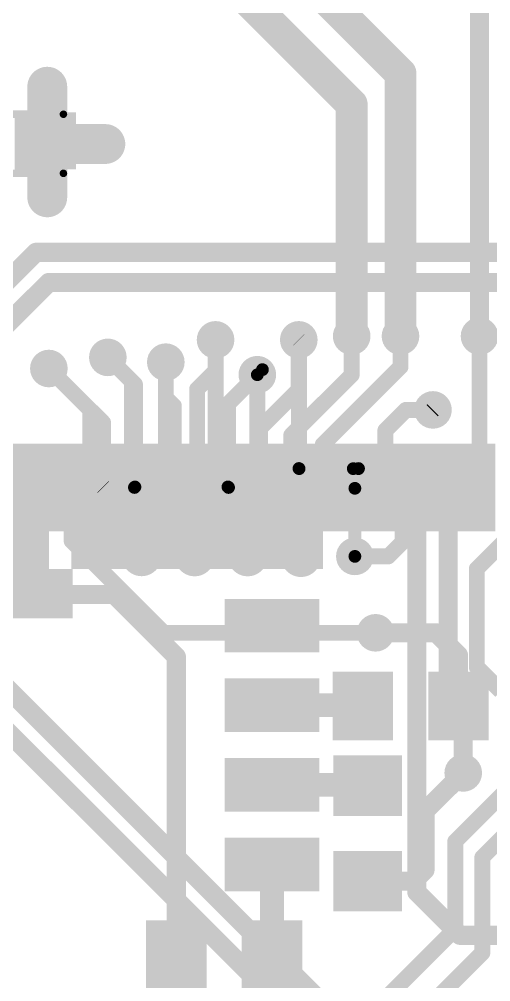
# Model space of a CAD drawing. Header units: millimetres. Extents: x -1.41 to 1.31, y -0.13 to 2.68.
# Drawn here: x -0.047 to 0.249, y 1.131 to 1.735 of the extents above; entities that cross this region are included whole.
import ezdxf

# ---------------------------------------------------------------- set-up
doc = ezdxf.new("R2010")
doc.units = ezdxf.units.MM
doc.header["$MEASUREMENT"] = 0
for name, color, linetype in [('BottomLayer', 5, 'Continuous'), ('BottomPaste', 16, 'Continuous'), ('BottomSolder', 6, 'Continuous'), ('Mechanical2', 216, 'Continuous'), ('TopLayer', 1, 'Continuous'), ('TopOverlay', 2, 'Continuous'), ('TopPaste', 8, 'Continuous'), ('TopSolder', 216, 'Continuous'), ('ViaHoleLayer', 16, 'Continuous')]:
    doc.layers.add(name, color=color, linetype=linetype)

# ---------------------------------------------------------------- blocks, each defined once
blk = doc.blocks.new('PG_DSO_8_B_1')
at = {"layer": 'BottomLayer'}
for points in [[(-0.1377953, 0.0622047), (-0.1377953, 0.0877953), (-0.0862205, 0.0877953), (-0.0862205, 0.0622047)], [(0.0862205, 0.0622047), (0.0862205, 0.0877953), (0.1377953, 0.0877953), (0.1377953, 0.0622047)], [(-0.1377953, 0.0122047), (-0.1377953, 0.0377953), (-0.0862205, 0.0377953), (-0.0862205, 0.0122047)], [(0.0862205, 0.0122047), (0.0862205, 0.0377953), (0.1377953, 0.0377953), (0.1377953, 0.0122047)], [(-0.1377953, -0.0377953), (-0.1377953, -0.0122047), (-0.0862205, -0.0122047), (-0.0862205, -0.0377953)], [(0.0862205, -0.0377953), (0.0862205, -0.0122047), (0.1377953, -0.0122047), (0.1377953, -0.0377953)], [(-0.1377953, -0.0877953), (-0.1377953, -0.0622047), (-0.0862205, -0.0622047), (-0.0862205, -0.0877953)], [(0.0862205, -0.0877953), (0.0862205, -0.0622047), (0.1377953, -0.0622047), (0.1377953, -0.0877953)]]:
    blk.add_hatch(color=5, dxfattribs=at).paths.add_polyline_path(points)
at = {"layer": 'BottomPaste'}
for points in [[(-0.1377953, 0.0622047), (-0.1377953, 0.0877953), (-0.0862205, 0.0877953), (-0.0862205, 0.0622047)], [(0.0862205, 0.0622047), (0.0862205, 0.0877953), (0.1377953, 0.0877953), (0.1377953, 0.0622047)], [(-0.1377953, 0.0122047), (-0.1377953, 0.0377953), (-0.0862205, 0.0377953), (-0.0862205, 0.0122047)], [(0.0862205, 0.0122047), (0.0862205, 0.0377953), (0.1377953, 0.0377953), (0.1377953, 0.0122047)], [(-0.1377953, -0.0377953), (-0.1377953, -0.0122047), (-0.0862205, -0.0122047), (-0.0862205, -0.0377953)], [(0.0862205, -0.0377953), (0.0862205, -0.0122047), (0.1377953, -0.0122047), (0.1377953, -0.0377953)], [(-0.1377953, -0.0877953), (-0.1377953, -0.0622047), (-0.0862205, -0.0622047), (-0.0862205, -0.0877953)], [(0.0862205, -0.0877953), (0.0862205, -0.0622047), (0.1377953, -0.0622047), (0.1377953, -0.0877953)]]:
    blk.add_hatch(color=16, dxfattribs=at).paths.add_polyline_path(points)
at = {"layer": 'BottomSolder'}
for points in [[(-0.1417953, 0.0582047), (-0.1417953, 0.0917953), (-0.0822205, 0.0917953), (-0.0822205, 0.0582047)], [(0.0822205, 0.0582047), (0.0822205, 0.0917953), (0.1417953, 0.0917953), (0.1417953, 0.0582047)], [(-0.1417953, 0.0082047), (-0.1417953, 0.0417953), (-0.0822205, 0.0417953), (-0.0822205, 0.0082047)], [(0.0822205, 0.0082047), (0.0822205, 0.0417953), (0.1417953, 0.0417953), (0.1417953, 0.0082047)], [(-0.1417953, -0.0417953), (-0.1417953, -0.0082047), (-0.0822205, -0.0082047), (-0.0822205, -0.0417953)], [(0.0822205, -0.0417953), (0.0822205, -0.0082047), (0.1417953, -0.0082047), (0.1417953, -0.0417953)], [(-0.1417953, -0.0917953), (-0.1417953, -0.0582047), (-0.0822205, -0.0582047), (-0.0822205, -0.0917953)], [(0.0822205, -0.0917953), (0.0822205, -0.0582047), (0.1417953, -0.0582047), (0.1417953, -0.0917953)]]:
    blk.add_hatch(color=6, dxfattribs=at).paths.add_polyline_path(points)
blk = doc.blocks.new('R__0603_B_2')
at = {"layer": 'BottomLayer'}
for points in [[(-0.045, -0.0175), (-0.045, 0.0175), (-0.015, 0.0175), (-0.015, -0.0175)], [(0.015, -0.0175), (0.015, 0.0175), (0.045, 0.0175), (0.045, -0.0175)]]:
    blk.add_hatch(color=5, dxfattribs=at).paths.add_polyline_path(points)
at = {"layer": 'BottomPaste'}
for points in [[(-0.045, -0.0175), (-0.045, 0.0175), (-0.015, 0.0175), (-0.015, -0.0175)], [(0.015, -0.0175), (0.015, 0.0175), (0.045, 0.0175), (0.045, -0.0175)]]:
    blk.add_hatch(color=16, dxfattribs=at).paths.add_polyline_path(points)
at = {"layer": 'BottomSolder'}
for points in [[(-0.049, -0.0215), (-0.049, 0.0215), (-0.011, 0.0215), (-0.011, -0.0215)], [(0.011, -0.0215), (0.011, 0.0215), (0.049, 0.0215), (0.049, -0.0215)]]:
    blk.add_hatch(color=6, dxfattribs=at).paths.add_polyline_path(points)
blk = doc.blocks.new('R__0603_B_3')
at = {"layer": 'BottomLayer'}
for points in [[(-0.045, -0.0175), (-0.045, 0.0175), (-0.015, 0.0175), (-0.015, -0.0175)], [(0.015, -0.0175), (0.015, 0.0175), (0.045, 0.0175), (0.045, -0.0175)]]:
    blk.add_hatch(color=5, dxfattribs=at).paths.add_polyline_path(points)
at = {"layer": 'BottomPaste'}
for points in [[(-0.045, -0.0175), (-0.045, 0.0175), (-0.015, 0.0175), (-0.015, -0.0175)], [(0.015, -0.0175), (0.015, 0.0175), (0.045, 0.0175), (0.045, -0.0175)]]:
    blk.add_hatch(color=16, dxfattribs=at).paths.add_polyline_path(points)
at = {"layer": 'BottomSolder'}
for points in [[(-0.049, -0.0215), (-0.049, 0.0215), (-0.011, 0.0215), (-0.011, -0.0215)], [(0.011, -0.0215), (0.011, 0.0215), (0.049, 0.0215), (0.049, -0.0215)]]:
    blk.add_hatch(color=6, dxfattribs=at).paths.add_polyline_path(points)
blk = doc.blocks.new('R__0603_B_4')
at = {"layer": 'BottomLayer'}
for points in [[(-0.045, -0.0175), (-0.045, 0.0175), (-0.015, 0.0175), (-0.015, -0.0175)], [(0.015, -0.0175), (0.015, 0.0175), (0.045, 0.0175), (0.045, -0.0175)]]:
    blk.add_hatch(color=5, dxfattribs=at).paths.add_polyline_path(points)
at = {"layer": 'BottomPaste'}
for points in [[(-0.045, -0.0175), (-0.045, 0.0175), (-0.015, 0.0175), (-0.015, -0.0175)], [(0.015, -0.0175), (0.015, 0.0175), (0.045, 0.0175), (0.045, -0.0175)]]:
    blk.add_hatch(color=16, dxfattribs=at).paths.add_polyline_path(points)
at = {"layer": 'BottomSolder'}
for points in [[(-0.049, -0.0215), (-0.049, 0.0215), (-0.011, 0.0215), (-0.011, -0.0215)], [(0.011, -0.0215), (0.011, 0.0215), (0.049, 0.0215), (0.049, -0.0215)]]:
    blk.add_hatch(color=6, dxfattribs=at).paths.add_polyline_path(points)
blk = doc.blocks.new('LQFP_100_6')
at = {"layer": 'TopLayer'}
for points in [[(-0.0452756, 0.28149605), (-0.0452756, 0.32874015), (-0.0334646, 0.32874015), (-0.0334646, 0.28149605)], [(-0.0255905, 0.28149605), (-0.0255905, 0.32874015), (-0.0137795, 0.32874015), (-0.0137795, 0.28149605)], [(-0.0059055, 0.28149605), (-0.0059055, 0.32874015), (0.0059055, 0.32874015), (0.0059055, 0.28149605)], [(0.0137796, 0.28149605), (0.0137796, 0.32874015), (0.0255906, 0.32874015), (0.0255906, 0.28149605)], [(0.0334646, 0.28149605), (0.0334646, 0.32874015), (0.0452756, 0.32874015), (0.0452756, 0.28149605)], [(0.0531496, 0.28149605), (0.0531496, 0.32874015), (0.0649606, 0.32874015), (0.0649606, 0.28149605)], [(0.0728347, 0.28149605), (0.0728347, 0.32874015), (0.0846457, 0.32874015), (0.0846457, 0.28149605)], [(0.0925197, 0.28149605), (0.0925197, 0.32874015), (0.1043307, 0.32874015), (0.1043307, 0.28149605)], [(0.1122048, 0.28149605), (0.1122048, 0.32874015), (0.1240158, 0.32874015), (0.1240158, 0.28149605)], [(0.1318898, 0.28149605), (0.1318898, 0.32874015), (0.1437008, 0.32874015), (0.1437008, 0.28149605)], [(0.1515748, 0.28149605), (0.1515748, 0.32874015), (0.1633858, 0.32874015), (0.1633858, 0.28149605)], [(0.1712599, 0.28149605), (0.1712599, 0.32874015), (0.1830709, 0.32874015), (0.1830709, 0.28149605)], [(0.1909449, 0.28149605), (0.1909449, 0.32874015), (0.2027559, 0.32874015), (0.2027559, 0.28149605)], [(0.21063, 0.28149605), (0.21063, 0.32874015), (0.222441, 0.32874015), (0.222441, 0.28149605)], [(0.230315, 0.28149605), (0.230315, 0.32874015), (0.242126, 0.32874015), (0.242126, 0.28149605)]]:
    blk.add_hatch(color=1, dxfattribs=at).paths.add_polyline_path(points)
at = {"layer": 'TopPaste'}
for points in [[(-0.0452756, 0.28149605), (-0.0452756, 0.32874015), (-0.0334646, 0.32874015), (-0.0334646, 0.28149605)], [(-0.0255905, 0.28149605), (-0.0255905, 0.32874015), (-0.0137795, 0.32874015), (-0.0137795, 0.28149605)], [(-0.0059055, 0.28149605), (-0.0059055, 0.32874015), (0.0059055, 0.32874015), (0.0059055, 0.28149605)], [(0.0137796, 0.28149605), (0.0137796, 0.32874015), (0.0255906, 0.32874015), (0.0255906, 0.28149605)], [(0.0334646, 0.28149605), (0.0334646, 0.32874015), (0.0452756, 0.32874015), (0.0452756, 0.28149605)], [(0.0531496, 0.28149605), (0.0531496, 0.32874015), (0.0649606, 0.32874015), (0.0649606, 0.28149605)], [(0.0728347, 0.28149605), (0.0728347, 0.32874015), (0.0846457, 0.32874015), (0.0846457, 0.28149605)], [(0.0925197, 0.28149605), (0.0925197, 0.32874015), (0.1043307, 0.32874015), (0.1043307, 0.28149605)], [(0.1122048, 0.28149605), (0.1122048, 0.32874015), (0.1240158, 0.32874015), (0.1240158, 0.28149605)], [(0.1318898, 0.28149605), (0.1318898, 0.32874015), (0.1437008, 0.32874015), (0.1437008, 0.28149605)], [(0.1515748, 0.28149605), (0.1515748, 0.32874015), (0.1633858, 0.32874015), (0.1633858, 0.28149605)], [(0.1712599, 0.28149605), (0.1712599, 0.32874015), (0.1830709, 0.32874015), (0.1830709, 0.28149605)], [(0.1909449, 0.28149605), (0.1909449, 0.32874015), (0.2027559, 0.32874015), (0.2027559, 0.28149605)], [(0.21063, 0.28149605), (0.21063, 0.32874015), (0.222441, 0.32874015), (0.222441, 0.28149605)], [(0.230315, 0.28149605), (0.230315, 0.32874015), (0.242126, 0.32874015), (0.242126, 0.28149605)]]:
    blk.add_hatch(color=8, dxfattribs=at).paths.add_polyline_path(points)
at = {"layer": 'TopSolder'}
for points in [[(-0.0689606, 0.27749605), (-0.0689606, 0.33274015), (-0.0491496, 0.33274015), (-0.0491496, 0.27749605)], [(-0.0492756, 0.27749605), (-0.0492756, 0.33274015), (-0.0294646, 0.33274015), (-0.0294646, 0.27749605)], [(-0.0295905, 0.27749605), (-0.0295905, 0.33274015), (-0.0097795, 0.33274015), (-0.0097795, 0.27749605)], [(-0.0099055, 0.27749605), (-0.0099055, 0.33274015), (0.0099055, 0.33274015), (0.0099055, 0.27749605)], [(0.0097796, 0.27749605), (0.0097796, 0.33274015), (0.0295906, 0.33274015), (0.0295906, 0.27749605)], [(0.0294646, 0.27749605), (0.0294646, 0.33274015), (0.0492756, 0.33274015), (0.0492756, 0.27749605)], [(0.0491496, 0.27749605), (0.0491496, 0.33274015), (0.0689606, 0.33274015), (0.0689606, 0.27749605)], [(0.0688347, 0.27749605), (0.0688347, 0.33274015), (0.0886457, 0.33274015), (0.0886457, 0.27749605)], [(0.0885197, 0.27749605), (0.0885197, 0.33274015), (0.1083307, 0.33274015), (0.1083307, 0.27749605)], [(0.1082048, 0.27749605), (0.1082048, 0.33274015), (0.1280158, 0.33274015), (0.1280158, 0.27749605)], [(0.1278898, 0.27749605), (0.1278898, 0.33274015), (0.1477008, 0.33274015), (0.1477008, 0.27749605)], [(0.1475748, 0.27749605), (0.1475748, 0.33274015), (0.1673858, 0.33274015), (0.1673858, 0.27749605)], [(0.1672599, 0.27749605), (0.1672599, 0.33274015), (0.1870709, 0.33274015), (0.1870709, 0.27749605)], [(0.1869449, 0.27749605), (0.1869449, 0.33274015), (0.2067559, 0.33274015), (0.2067559, 0.27749605)], [(0.20663, 0.27749605), (0.20663, 0.33274015), (0.226441, 0.33274015), (0.226441, 0.27749605)], [(0.226315, 0.27749605), (0.226315, 0.33274015), (0.246126, 0.33274015), (0.246126, 0.27749605)]]:
    blk.add_hatch(color=216, dxfattribs=at).paths.add_polyline_path(points)
blk = doc.blocks.new('R___0201_B_32')
at = {"layer": 'BottomLayer'}
for points in [[(-0.01614165, 0.00728345), (-0.00551175, 0.00728345), (-0.00551175, -0.00728345), (-0.01614165, -0.00728345)], [(0.00551185, 0.00728345), (0.01614175, 0.00728345), (0.01614175, -0.00728345), (0.00551185, -0.00728345)]]:
    blk.add_hatch(color=5, dxfattribs=at).paths.add_polyline_path(points)
at = {"layer": 'BottomPaste'}
for points in [[(-0.01614165, 0.00728345), (-0.00551175, 0.00728345), (-0.00551175, -0.00728345), (-0.01614165, -0.00728345)], [(0.00551185, 0.00728345), (0.01614175, 0.00728345), (0.01614175, -0.00728345), (0.00551185, -0.00728345)]]:
    blk.add_hatch(color=16, dxfattribs=at).paths.add_polyline_path(points)
at = {"layer": 'BottomSolder'}
for points in [[(-0.02014165, 0.01128345), (-0.00151175, 0.01128345), (-0.00151175, -0.01128345), (-0.02014165, -0.01128345)], [(0.00151185, 0.01128345), (0.02014175, 0.01128345), (0.02014175, -0.01128345), (0.00151185, -0.01128345)]]:
    blk.add_hatch(color=6, dxfattribs=at).paths.add_polyline_path(points)
blk = doc.blocks.new('R___0201_B_34')
at = {"layer": 'BottomLayer'}
for points in [[(-0.01614165, 0.00728345), (-0.00551175, 0.00728345), (-0.00551175, -0.00728345), (-0.01614165, -0.00728345)], [(0.00551185, 0.00728345), (0.01614175, 0.00728345), (0.01614175, -0.00728345), (0.00551185, -0.00728345)]]:
    blk.add_hatch(color=5, dxfattribs=at).paths.add_polyline_path(points)
at = {"layer": 'BottomPaste'}
for points in [[(-0.01614165, 0.00728345), (-0.00551175, 0.00728345), (-0.00551175, -0.00728345), (-0.01614165, -0.00728345)], [(0.00551185, 0.00728345), (0.01614175, 0.00728345), (0.01614175, -0.00728345), (0.00551185, -0.00728345)]]:
    blk.add_hatch(color=16, dxfattribs=at).paths.add_polyline_path(points)
at = {"layer": 'BottomSolder'}
for points in [[(-0.02014165, 0.01128345), (-0.00151175, 0.01128345), (-0.00151175, -0.01128345), (-0.02014165, -0.01128345)], [(0.00151185, 0.01128345), (0.02014175, 0.01128345), (0.02014175, -0.01128345), (0.00151185, -0.01128345)]]:
    blk.add_hatch(color=6, dxfattribs=at).paths.add_polyline_path(points)
blk = doc.blocks.new('R___0201_B_36')
at = {"layer": 'BottomLayer'}
for points in [[(-0.01614165, 0.00728345), (-0.00551175, 0.00728345), (-0.00551175, -0.00728345), (-0.01614165, -0.00728345)], [(0.00551185, 0.00728345), (0.01614175, 0.00728345), (0.01614175, -0.00728345), (0.00551185, -0.00728345)]]:
    blk.add_hatch(color=5, dxfattribs=at).paths.add_polyline_path(points)
at = {"layer": 'BottomPaste'}
for points in [[(-0.01614165, 0.00728345), (-0.00551175, 0.00728345), (-0.00551175, -0.00728345), (-0.01614165, -0.00728345)], [(0.00551185, 0.00728345), (0.01614175, 0.00728345), (0.01614175, -0.00728345), (0.00551185, -0.00728345)]]:
    blk.add_hatch(color=16, dxfattribs=at).paths.add_polyline_path(points)
at = {"layer": 'BottomSolder'}
for points in [[(-0.02014165, 0.01128345), (-0.00151175, 0.01128345), (-0.00151175, -0.01128345), (-0.02014165, -0.01128345)], [(0.00151185, 0.01128345), (0.02014175, 0.01128345), (0.02014175, -0.01128345), (0.00151185, -0.01128345)]]:
    blk.add_hatch(color=6, dxfattribs=at).paths.add_polyline_path(points)
blk = doc.blocks.new('R___0201_B_38')
at = {"layer": 'BottomLayer'}
for points in [[(-0.01614165, 0.00728345), (-0.00551175, 0.00728345), (-0.00551175, -0.00728345), (-0.01614165, -0.00728345)], [(0.00551185, 0.00728345), (0.01614175, 0.00728345), (0.01614175, -0.00728345), (0.00551185, -0.00728345)]]:
    blk.add_hatch(color=5, dxfattribs=at).paths.add_polyline_path(points)
at = {"layer": 'BottomPaste'}
for points in [[(-0.01614165, 0.00728345), (-0.00551175, 0.00728345), (-0.00551175, -0.00728345), (-0.01614165, -0.00728345)], [(0.00551185, 0.00728345), (0.01614175, 0.00728345), (0.01614175, -0.00728345), (0.00551185, -0.00728345)]]:
    blk.add_hatch(color=16, dxfattribs=at).paths.add_polyline_path(points)
at = {"layer": 'BottomSolder'}
for points in [[(-0.02014165, 0.01128345), (-0.00151175, 0.01128345), (-0.00151175, -0.01128345), (-0.02014165, -0.01128345)], [(0.00151185, 0.01128345), (0.02014175, 0.01128345), (0.02014175, -0.01128345), (0.00151185, -0.01128345)]]:
    blk.add_hatch(color=6, dxfattribs=at).paths.add_polyline_path(points)
blk = doc.blocks.new('R___0201_B_40')
at = {"layer": 'BottomLayer'}
for points in [[(-0.01614165, 0.00728345), (-0.00551175, 0.00728345), (-0.00551175, -0.00728345), (-0.01614165, -0.00728345)], [(0.00551185, 0.00728345), (0.01614175, 0.00728345), (0.01614175, -0.00728345), (0.00551185, -0.00728345)]]:
    blk.add_hatch(color=5, dxfattribs=at).paths.add_polyline_path(points)
at = {"layer": 'BottomPaste'}
for points in [[(-0.01614165, 0.00728345), (-0.00551175, 0.00728345), (-0.00551175, -0.00728345), (-0.01614165, -0.00728345)], [(0.00551185, 0.00728345), (0.01614175, 0.00728345), (0.01614175, -0.00728345), (0.00551185, -0.00728345)]]:
    blk.add_hatch(color=16, dxfattribs=at).paths.add_polyline_path(points)
at = {"layer": 'BottomSolder'}
for points in [[(-0.02014165, 0.01128345), (-0.00151175, 0.01128345), (-0.00151175, -0.01128345), (-0.02014165, -0.01128345)], [(0.00151185, 0.01128345), (0.02014175, 0.01128345), (0.02014175, -0.01128345), (0.00151185, -0.01128345)]]:
    blk.add_hatch(color=6, dxfattribs=at).paths.add_polyline_path(points)
blk = doc.blocks.new('R___0201_B_42')
at = {"layer": 'BottomLayer'}
for points in [[(-0.01614165, 0.00728345), (-0.00551175, 0.00728345), (-0.00551175, -0.00728345), (-0.01614165, -0.00728345)], [(0.00551185, 0.00728345), (0.01614175, 0.00728345), (0.01614175, -0.00728345), (0.00551185, -0.00728345)]]:
    blk.add_hatch(color=5, dxfattribs=at).paths.add_polyline_path(points)
at = {"layer": 'BottomPaste'}
for points in [[(-0.01614165, 0.00728345), (-0.00551175, 0.00728345), (-0.00551175, -0.00728345), (-0.01614165, -0.00728345)], [(0.00551185, 0.00728345), (0.01614175, 0.00728345), (0.01614175, -0.00728345), (0.00551185, -0.00728345)]]:
    blk.add_hatch(color=16, dxfattribs=at).paths.add_polyline_path(points)
at = {"layer": 'BottomSolder'}
for points in [[(-0.02014165, 0.01128345), (-0.00151175, 0.01128345), (-0.00151175, -0.01128345), (-0.02014165, -0.01128345)], [(0.00151185, 0.01128345), (0.02014175, 0.01128345), (0.02014175, -0.01128345), (0.00151185, -0.01128345)]]:
    blk.add_hatch(color=6, dxfattribs=at).paths.add_polyline_path(points)
blk = doc.blocks.new('R___0201_B_45')
at = {"layer": 'BottomLayer'}
for points in [[(-0.01614165, 0.00728345), (-0.00551175, 0.00728345), (-0.00551175, -0.00728345), (-0.01614165, -0.00728345)], [(0.00551185, 0.00728345), (0.01614175, 0.00728345), (0.01614175, -0.00728345), (0.00551185, -0.00728345)]]:
    blk.add_hatch(color=5, dxfattribs=at).paths.add_polyline_path(points)
at = {"layer": 'BottomPaste'}
for points in [[(-0.01614165, 0.00728345), (-0.00551175, 0.00728345), (-0.00551175, -0.00728345), (-0.01614165, -0.00728345)], [(0.00551185, 0.00728345), (0.01614175, 0.00728345), (0.01614175, -0.00728345), (0.00551185, -0.00728345)]]:
    blk.add_hatch(color=16, dxfattribs=at).paths.add_polyline_path(points)
at = {"layer": 'BottomSolder'}
for points in [[(-0.02014165, 0.01128345), (-0.00151175, 0.01128345), (-0.00151175, -0.01128345), (-0.02014165, -0.01128345)], [(0.00151185, 0.01128345), (0.02014175, 0.01128345), (0.02014175, -0.01128345), (0.00151185, -0.01128345)]]:
    blk.add_hatch(color=6, dxfattribs=at).paths.add_polyline_path(points)
blk = doc.blocks.new('MPZ1608S121ATDH5_56')
at = {"layer": 'TopLayer'}
for points in [[(-0.03937, 0.01574805), (-0.015748, 0.01574805), (-0.015748, -0.01574805), (-0.03937, -0.01574805)], [(0.0157481, 0.01574805), (0.0393701, 0.01574805), (0.0393701, -0.01574805), (0.0157481, -0.01574805)]]:
    blk.add_hatch(color=1, dxfattribs=at).paths.add_polyline_path(points)
at = {"layer": 'TopPaste'}
for points in [[(-0.03937, 0.01574805), (-0.015748, 0.01574805), (-0.015748, -0.01574805), (-0.03937, -0.01574805)], [(0.0157481, 0.01574805), (0.0393701, 0.01574805), (0.0393701, -0.01574805), (0.0157481, -0.01574805)]]:
    blk.add_hatch(color=8, dxfattribs=at).paths.add_polyline_path(points)
at = {"layer": 'TopSolder'}
for points in [[(-0.04337, 0.01974805), (-0.011748, 0.01974805), (-0.011748, -0.01974805), (-0.04337, -0.01974805)], [(0.0117481, 0.01974805), (0.0433701, 0.01974805), (0.0433701, -0.01974805), (0.0117481, -0.01974805)]]:
    blk.add_hatch(color=216, dxfattribs=at).paths.add_polyline_path(points)
at = {"layer": 'TopOverlay', "const_width": 0.0047244}
for points in [[(-0.042, 0.0186912), (0.0422592, 0.0186912)], [(-0.042, -0.0184352), (-0.042, 0.0186912)], [(0.0422592, -0.0184352), (0.0422592, 0.0186912)], [(-0.042, -0.0184352), (0.0422592, -0.0184352)]]:
    blk.add_lwpolyline(points, dxfattribs=at)
at = {"layer": 'TopOverlay', "const_width": 0.0023622}
for points in [[(-0.0431811, 0.0186912, 1), (-0.0408189, 0.0186912, 1)], [(-0.0431811, 0.0186912, 1), (-0.0408189, 0.0186912, 1)], [(0.0410781, 0.0186912, 1), (0.0434403, 0.0186912, 1)], [(0.0410781, 0.0186912, 1), (0.0434403, 0.0186912, 1)], [(-0.0431811, -0.0184352, 1), (-0.0408189, -0.0184352, 1)], [(-0.0431811, -0.0184352, 1), (-0.0408189, -0.0184352, 1)], [(0.0410781, -0.0184352, 1), (0.0434403, -0.0184352, 1)], [(0.0410781, -0.0184352, 1), (0.0434403, -0.0184352, 1)]]:
    blk.add_lwpolyline(points, format="xyb", close=True, dxfattribs=at)

msp = doc.modelspace()

# ---------------------------------------------------------------- hatches: boundary and pattern name
at = {"layer": 'BottomLayer'}
h = msp.add_hatch(color=5, dxfattribs=at)
edge = h.paths.add_edge_path()
edge.add_arc((-0.029, 1.693), 0.011811, 0, 360)
h = msp.add_hatch(color=5, dxfattribs=at)
edge = h.paths.add_edge_path()
edge.add_arc((0.0074295, 1.657), 0.011811, 0, 360)
h = msp.add_hatch(color=5, dxfattribs=at)
edge = h.paths.add_edge_path()
edge.add_arc((-0.029, 1.6235), 0.011811, 0, 360)
h = msp.add_hatch(color=5, dxfattribs=at)
edge = h.paths.add_edge_path()
edge.add_arc((0.162, 1.5363307), 0.011811, 0, 360)
h = msp.add_hatch(color=5, dxfattribs=at)
edge = h.paths.add_edge_path()
edge.add_arc((0.1926219, 1.5363307), 0.011811, 0, 360)
h = msp.add_hatch(color=5, dxfattribs=at)
edge = h.paths.add_edge_path()
edge.add_arc((0.2422204, 1.5363307), 0.011811, 0, 360)
h = msp.add_hatch(color=5, dxfattribs=at)
edge = h.paths.add_edge_path()
edge.add_arc((0.0766, 1.534), 0.011811, 0, 360)
h = msp.add_hatch(color=5, dxfattribs=at)
edge = h.paths.add_edge_path()
edge.add_arc((0.128811, 1.534), 0.011811, 0, 360)
h = msp.add_hatch(color=5, dxfattribs=at)
edge = h.paths.add_edge_path()
edge.add_arc((0.009, 1.523), 0.011811, 0, 360)
h = msp.add_hatch(color=5, dxfattribs=at)
edge = h.paths.add_edge_path()
edge.add_arc((0.0453701, 1.52), 0.011811, 0, 360)
h = msp.add_hatch(color=5, dxfattribs=at)
edge = h.paths.add_edge_path()
edge.add_arc((-0.028, 1.516), 0.011811, 0, 360)
h = msp.add_hatch(color=5, dxfattribs=at)
edge = h.paths.add_edge_path()
edge.add_arc((0.1028, 1.5121007), 0.011811, 0, 360)
h = msp.add_hatch(color=5, dxfattribs=at)
edge = h.paths.add_edge_path()
edge.add_arc((0.213, 1.49), 0.011811, 0, 360)
for points in [[(-0.014, 1.417), (0.17, 1.417), (0.17, 1.440276), (-0.014, 1.440276)], [(-0.014, 1.39), (0.144, 1.39), (0.144, 1.43), (-0.014, 1.43)]]:
    msp.add_hatch(color=5, dxfattribs=at).paths.add_polyline_path(points)
h = msp.add_hatch(color=5, dxfattribs=at)
edge = h.paths.add_edge_path()
edge.add_arc((0.0302298, 1.398), 0.011811, 0, 360)
h = msp.add_hatch(color=5, dxfattribs=at)
edge = h.paths.add_edge_path()
edge.add_arc((0.0634865, 1.398), 0.011811, 0, 360)
h = msp.add_hatch(color=5, dxfattribs=at)
edge = h.paths.add_edge_path()
edge.add_arc((0.0967432, 1.398), 0.011811, 0, 360)
h = msp.add_hatch(color=5, dxfattribs=at)
edge = h.paths.add_edge_path()
edge.add_arc((0.1299999, 1.398), 0.011811, 0, 360)
h = msp.add_hatch(color=5, dxfattribs=at)
edge = h.paths.add_edge_path()
edge.add_arc((0.164, 1.398), 0.011811, 0, 360)
h = msp.add_hatch(color=5, dxfattribs=at)
edge = h.paths.add_edge_path()
edge.add_arc((-0.026, 1.374), 0.011811, 0, 360)
h = msp.add_hatch(color=5, dxfattribs=at)
edge = h.paths.add_edge_path()
edge.add_arc((0.177, 1.35), 0.011811, 0, 360)
h = msp.add_hatch(color=5, dxfattribs=at)
edge = h.paths.add_edge_path()
edge.add_arc((0.232, 1.262), 0.011811, 0, 360)
at = {"layer": 'TopLayer'}
h = msp.add_hatch(color=1, dxfattribs=at)
edge = h.paths.add_edge_path()
edge.add_arc((-0.029, 1.693), 0.011811, 0, 360)
for points in [[(-0.046, 1.677), (-0.046, 1.641), (-0.011, 1.641), (-0.011, 1.677)], [(-0.059, 1.373), (-0.028, 1.373), (-0.028, 1.465), (-0.059, 1.465)], [(-0.059, 1.359), (-0.013, 1.359), (-0.013, 1.39), (-0.059, 1.39)]]:
    msp.add_hatch(color=1, dxfattribs=at).paths.add_polyline_path(points)
h = msp.add_hatch(color=1, dxfattribs=at)
edge = h.paths.add_edge_path()
edge.add_arc((0.0074295, 1.657), 0.011811, 0, 360)
h = msp.add_hatch(color=1, dxfattribs=at)
edge = h.paths.add_edge_path()
edge.add_arc((-0.029, 1.6235), 0.011811, 0, 360)
h = msp.add_hatch(color=1, dxfattribs=at)
edge = h.paths.add_edge_path()
edge.add_arc((0.162, 1.5363307), 0.011811, 0, 360)
h = msp.add_hatch(color=1, dxfattribs=at)
edge = h.paths.add_edge_path()
edge.add_arc((0.1926219, 1.5363307), 0.011811, 0, 360)
h = msp.add_hatch(color=1, dxfattribs=at)
edge = h.paths.add_edge_path()
edge.add_arc((0.2422204, 1.5363307), 0.011811, 0, 360)
h = msp.add_hatch(color=1, dxfattribs=at)
edge = h.paths.add_edge_path()
edge.add_arc((0.0766, 1.534), 0.011811, 0, 360)
h = msp.add_hatch(color=1, dxfattribs=at)
edge = h.paths.add_edge_path()
edge.add_arc((0.128811, 1.534), 0.011811, 0, 360)
h = msp.add_hatch(color=1, dxfattribs=at)
edge = h.paths.add_edge_path()
edge.add_arc((0.009, 1.523), 0.011811, 0, 360)
h = msp.add_hatch(color=1, dxfattribs=at)
edge = h.paths.add_edge_path()
edge.add_arc((0.0453701, 1.52), 0.011811, 0, 360)
h = msp.add_hatch(color=1, dxfattribs=at)
edge = h.paths.add_edge_path()
edge.add_arc((-0.028, 1.516), 0.011811, 0, 360)
h = msp.add_hatch(color=1, dxfattribs=at)
edge = h.paths.add_edge_path()
edge.add_arc((0.1028, 1.5121007), 0.011811, 0, 360)
h = msp.add_hatch(color=1, dxfattribs=at)
edge = h.paths.add_edge_path()
edge.add_arc((0.213, 1.49), 0.011811, 0, 360)
h = msp.add_hatch(color=1, dxfattribs=at)
edge = h.paths.add_edge_path()
edge.add_arc((0.0302298, 1.398), 0.011811, 0, 360)
h = msp.add_hatch(color=1, dxfattribs=at)
edge = h.paths.add_edge_path()
edge.add_arc((0.0634865, 1.398), 0.011811, 0, 360)
h = msp.add_hatch(color=1, dxfattribs=at)
edge = h.paths.add_edge_path()
edge.add_arc((0.0967432, 1.398), 0.011811, 0, 360)
h = msp.add_hatch(color=1, dxfattribs=at)
edge = h.paths.add_edge_path()
edge.add_arc((0.1299999, 1.398), 0.011811, 0, 360)
h = msp.add_hatch(color=1, dxfattribs=at)
edge = h.paths.add_edge_path()
edge.add_arc((0.164, 1.398), 0.011811, 0, 360)
h = msp.add_hatch(color=1, dxfattribs=at)
edge = h.paths.add_edge_path()
edge.add_arc((-0.026, 1.374), 0.011811, 0, 360)
h = msp.add_hatch(color=1, dxfattribs=at)
edge = h.paths.add_edge_path()
edge.add_arc((0.177, 1.35), 0.011811, 0, 360)
h = msp.add_hatch(color=1, dxfattribs=at)
edge = h.paths.add_edge_path()
edge.add_arc((0.232, 1.262), 0.011811, 0, 360)
at = {"layer": 'ViaHoleLayer'}
h = msp.add_hatch(color=16, dxfattribs=at)
edge = h.paths.add_edge_path()
edge.add_arc((-0.029, 1.693), 0.0059055, 0, 360)
h = msp.add_hatch(color=16, dxfattribs=at)
edge = h.paths.add_edge_path()
edge.add_arc((0.0074295, 1.657), 0.0059055, 0, 360)
h = msp.add_hatch(color=16, dxfattribs=at)
edge = h.paths.add_edge_path()
edge.add_arc((-0.029, 1.6235), 0.0059055, 0, 360)
h = msp.add_hatch(color=16, dxfattribs=at)
edge = h.paths.add_edge_path()
edge.add_arc((0.162, 1.5363307), 0.0059055, 0, 360)
h = msp.add_hatch(color=16, dxfattribs=at)
edge = h.paths.add_edge_path()
edge.add_arc((0.1926219, 1.5363307), 0.0059055, 0, 360)
h = msp.add_hatch(color=16, dxfattribs=at)
edge = h.paths.add_edge_path()
edge.add_arc((0.2422204, 1.5363307), 0.0059055, 0, 360)
h = msp.add_hatch(color=16, dxfattribs=at)
edge = h.paths.add_edge_path()
edge.add_arc((0.0766, 1.534), 0.0059055, 0, 360)
h = msp.add_hatch(color=16, dxfattribs=at)
edge = h.paths.add_edge_path()
edge.add_arc((0.128811, 1.534), 0.0059055, 0, 360)
h = msp.add_hatch(color=16, dxfattribs=at)
edge = h.paths.add_edge_path()
edge.add_arc((0.009, 1.523), 0.0059055, 0, 360)
h = msp.add_hatch(color=16, dxfattribs=at)
edge = h.paths.add_edge_path()
edge.add_arc((0.0453701, 1.52), 0.0059055, 0, 360)
h = msp.add_hatch(color=16, dxfattribs=at)
edge = h.paths.add_edge_path()
edge.add_arc((-0.028, 1.516), 0.0059055, 0, 360)
h = msp.add_hatch(color=16, dxfattribs=at)
edge = h.paths.add_edge_path()
edge.add_arc((0.1028, 1.5121007), 0.0059055, 0, 360)
h = msp.add_hatch(color=16, dxfattribs=at)
edge = h.paths.add_edge_path()
edge.add_arc((0.213, 1.49), 0.0059055, 0, 360)
h = msp.add_hatch(color=16, dxfattribs=at)
edge = h.paths.add_edge_path()
edge.add_arc((0.0302298, 1.398), 0.0059055, 0, 360)
h = msp.add_hatch(color=16, dxfattribs=at)
edge = h.paths.add_edge_path()
edge.add_arc((0.0634865, 1.398), 0.0059055, 0, 360)
h = msp.add_hatch(color=16, dxfattribs=at)
edge = h.paths.add_edge_path()
edge.add_arc((0.0967432, 1.398), 0.0059055, 0, 360)
h = msp.add_hatch(color=16, dxfattribs=at)
edge = h.paths.add_edge_path()
edge.add_arc((0.1299999, 1.398), 0.0059055, 0, 360)
h = msp.add_hatch(color=16, dxfattribs=at)
edge = h.paths.add_edge_path()
edge.add_arc((0.164, 1.398), 0.0059055, 0, 360)
h = msp.add_hatch(color=16, dxfattribs=at)
edge = h.paths.add_edge_path()
edge.add_arc((-0.026, 1.374), 0.0059055, 0, 360)
h = msp.add_hatch(color=16, dxfattribs=at)
edge = h.paths.add_edge_path()
edge.add_arc((0.177, 1.35), 0.0059055, 0, 360)
h = msp.add_hatch(color=16, dxfattribs=at)
edge = h.paths.add_edge_path()
edge.add_arc((0.232, 1.262), 0.0059055, 0, 360)

# ---------------------------------------------------------------- linework, layer by layer
at = {"layer": 'BottomLayer'}
for points, const_width in [([(-0.042, 1.886), (0.162, 1.682)], 0.02), ([(0.059, 1.835), (0.1926219, 1.7013781)], 0.02), ([(0.2422204, 1.5363307), (0.2422204, 1.7436937)], 0.012), ([(0.1926219, 1.5363307), (0.1926219, 1.7013781)], 0.02), ([(0.162, 1.5363307), (0.162, 1.682)], 0.02), ([(0.0766, 1.4531027), (0.0766, 1.534)], 0.01), ([(0.128811, 1.534), (0.1289055, 1.5339055)], 0.01), ([(0.1289055, 1.4531972), (0.1289055, 1.5339055)], 0.01), ([(0.009, 1.523), (0.0242, 1.5078)], 0.01), ([(0.0453701, 1.4976299), (0.0453701, 1.52)], 0.01), ([(-0.028, 1.516), (-0.002, 1.49)], 0.01), ([(0.1028, 1.5121007), (0.106, 1.5153007)], 0.008), ([(0.0242, 1.4531027), (0.0242, 1.5078)], 0.01), ([(0.1028, 1.4531027), (0.1028, 1.5121007)], 0.01), ([(0.0453701, 1.4976299), (0.0504, 1.4926)], 0.01), ([(-0.002, 1.4531027), (-0.002, 1.49)], 0.01), ([(0.0504, 1.4531027), (0.0504, 1.4926)], 0.01), ([(0.1289055, 1.4531972), (0.129, 1.4531027)], 0.008), ([(0.163, 1.4531028), (0.1662032, 1.4531028)], 0.008), ([(0.1662835, 1.4531831), (0.185817, 1.4531831)], 0.01), ([(0.1662032, 1.4531028), (0.1662835, 1.4531831)], 0.008), ([(0.185817, 1.4531831), (0.194, 1.4450001)], 0.01), ([(0.194, 1.407), (0.194, 1.4450001)], 0.01), ([(0.0634865, 1.4274865), (0.064, 1.428)], 0.025), ([(0.0634865, 1.398), (0.0634865, 1.4274865)], 0.025), ([(0.0302, 1.3980596), (0.0302, 1.423)], 0.025), ([(0.0967432, 1.398), (0.0967432, 1.4252568)], 0.025), ([(0.1301432, 1.3975508), (0.1301432, 1.4248076)], 0.025), ([(0.185, 1.398), (0.194, 1.407)], 0.01), ([(0.0292, 1.3980596), (0.0292298, 1.3980298)], 0.02), ([(0.164, 1.398), (0.185, 1.398)], 0.01), ([(-0.026, 1.374), (0.0130001, 1.374)], 0.012), ([(0.0130001, 1.374), (0.052, 1.3350001)], 0.012), ([(0.177, 1.35), (0.2150001, 1.35)], 0.012), ([(0.2150001, 1.35), (0.229, 1.3360001)], 0.012), ([(0.052, 1.148), (0.052, 1.3350001)], 0.012), ([(0.229, 1.304), (0.229, 1.3360001)], 0.012), ([(0.1120158, 1.30453), (0.16847, 1.30453)], 0.015), ([(0.16847, 1.30453), (0.169, 1.304)], 0.01), ([(0.227, 1.219), (0.305, 1.297)], 0.01), ([(0.244, 1.209), (0.318, 1.283)], 0.01), ([(0.208, 1.238), (0.232, 1.262)], 0.012), ([(0.1120158, 1.25453), (0.17147, 1.25453)], 0.015), ([(0.17147, 1.25453), (0.172, 1.254)], 0.01), ([(0.208, 1.2010295), (0.208, 1.238)], 0.012), ([(0.227, 1.164), (0.227, 1.219)], 0.01), ([(0.112, 1.148), (0.112, 1.2045142)], 0.015), ([(0.112, 1.2045142), (0.1120158, 1.20453)], 0.012), ([(0.244, 1.149), (0.244, 1.209)], 0.01), ([(0.2009705, 1.194), (0.208, 1.2010295)], 0.012), ([(0.172, 1.194), (0.2009705, 1.194)], 0.012), ([(0.127, 1.064), (0.227, 1.164)], 0.01), ([(0.132984, 1.037984), (0.244, 1.149)], 0.01)]:
    msp.add_lwpolyline(points, dxfattribs=dict(at, const_width=const_width))
for points, const_width in [([(0.1876219, 1.7013781, 1), (0.1976219, 1.7013781, 1)], 0.01), ([(0.1876219, 1.7013781, 1), (0.1976219, 1.7013781, 1)], 0.01), ([(0.157, 1.682, 1), (0.167, 1.682, 1)], 0.01), ([(0.157, 1.682, 1), (0.167, 1.682, 1)], 0.01), ([(0.157, 1.5363307, 1), (0.167, 1.5363307, 1)], 0.01), ([(0.1876219, 1.5363307, 1), (0.1976219, 1.5363307, 1)], 0.01), ([(0.2392204, 1.5363307, 1), (0.2452204, 1.5363307, 1)], 0.006), ([(0.0741, 1.534, 1), (0.0791, 1.534, 1)], 0.005), ([(0.126311, 1.534, 1), (0.131311, 1.534, 1)], 0.005), ([(0.1264055, 1.5339055, 1), (0.1314055, 1.5339055, 1)], 0.005), ([(0.1264055, 1.5339055, 1), (0.1314055, 1.5339055, 1)], 0.005), ([(0.0065, 1.523, 1), (0.0115, 1.523, 1)], 0.005), ([(0.0428701, 1.52, 1), (0.0478701, 1.52, 1)], 0.005), ([(-0.0305, 1.516, 1), (-0.0255, 1.516, 1)], 0.005), ([(0.104, 1.5153007, 1), (0.108, 1.5153007, 1)], 0.004), ([(0.0217, 1.5078, 1), (0.0267, 1.5078, 1)], 0.005), ([(0.0217, 1.5078, 1), (0.0267, 1.5078, 1)], 0.005), ([(0.1003, 1.5121007, 1), (0.1053, 1.5121007, 1)], 0.005), ([(0.1008, 1.5121007, 1), (0.1048, 1.5121007, 1)], 0.004), ([(0.0428701, 1.4976299, 1), (0.0478701, 1.4976299, 1)], 0.005), ([(0.0428701, 1.4976299, 1), (0.0478701, 1.4976299, 1)], 0.005), ([(-0.0045, 1.49, 1), (0.0005, 1.49, 1)], 0.005), ([(-0.0045, 1.49, 1), (0.0005, 1.49, 1)], 0.005), ([(0.0479, 1.4926, 1), (0.0529, 1.4926, 1)], 0.005), ([(0.0479, 1.4926, 1), (0.0529, 1.4926, 1)], 0.005), ([(-0.0045, 1.4531027, 1), (0.0005, 1.4531027, 1)], 0.005), ([(0.0217, 1.4531027, 1), (0.0267, 1.4531027, 1)], 0.005), ([(0.0479, 1.4531027, 1), (0.0529, 1.4531027, 1)], 0.005), ([(0.0741, 1.4531027, 1), (0.0791, 1.4531027, 1)], 0.005), ([(0.1003, 1.4531027, 1), (0.1053, 1.4531027, 1)], 0.005), ([(0.1264055, 1.4531972, 1), (0.1314055, 1.4531972, 1)], 0.005), ([(0.1269055, 1.4531972, 1), (0.1309055, 1.4531972, 1)], 0.004), ([(0.127, 1.4531027, 1), (0.131, 1.4531027, 1)], 0.004), ([(0.161, 1.4531028, 1), (0.165, 1.4531028, 1)], 0.004), ([(0.1637835, 1.4531831, 1), (0.1687835, 1.4531831, 1)], 0.005), ([(0.1642032, 1.4531028, 1), (0.1682032, 1.4531028, 1)], 0.004), ([(0.1642032, 1.4531028, 1), (0.1682032, 1.4531028, 1)], 0.004), ([(0.1642835, 1.4531831, 1), (0.1682835, 1.4531831, 1)], 0.004), ([(0.183317, 1.4531831, 1), (0.188317, 1.4531831, 1)], 0.005), ([(0.183317, 1.4531831, 1), (0.188317, 1.4531831, 1)], 0.005), ([(0.1915, 1.4450001, 1), (0.1965, 1.4450001, 1)], 0.005), ([(0.1915, 1.4450001, 1), (0.1965, 1.4450001, 1)], 0.005), ([(0.0572365, 1.4274865, 1), (0.0697365, 1.4274865, 1)], 0.0125), ([(0.0572365, 1.4274865, 1), (0.0697365, 1.4274865, 1)], 0.0125), ([(0.05775, 1.428, 1), (0.07025, 1.428, 1)], 0.0125), ([(0.02395, 1.423, 1), (0.03645, 1.423, 1)], 0.0125), ([(0.0904932, 1.4252568, 1), (0.1029932, 1.4252568, 1)], 0.0125), ([(0.1238932, 1.4248076, 1), (0.1363932, 1.4248076, 1)], 0.0125), ([(0.02395, 1.3980596, 1), (0.03645, 1.3980596, 1)], 0.0125), ([(0.0572365, 1.398, 1), (0.0697365, 1.398, 1)], 0.0125), ([(0.0904932, 1.398, 1), (0.1029932, 1.398, 1)], 0.0125), ([(0.1238932, 1.3975508, 1), (0.1363932, 1.3975508, 1)], 0.0125), ([(0.1915, 1.407, 1), (0.1965, 1.407, 1)], 0.005), ([(0.1915, 1.407, 1), (0.1965, 1.407, 1)], 0.005), ([(0.0242, 1.3980596, 1), (0.0342, 1.3980596, 1)], 0.01), ([(0.0242298, 1.3980298, 1), (0.0342298, 1.3980298, 1)], 0.01), ([(0.1615, 1.398, 1), (0.1665, 1.398, 1)], 0.005), ([(0.1825, 1.398, 1), (0.1875, 1.398, 1)], 0.005), ([(0.1825, 1.398, 1), (0.1875, 1.398, 1)], 0.005), ([(-0.029, 1.374, 1), (-0.023, 1.374, 1)], 0.006), ([(0.0100001, 1.374, 1), (0.0160001, 1.374, 1)], 0.006), ([(0.0100001, 1.374, 1), (0.0160001, 1.374, 1)], 0.006), ([(0.174, 1.35, 1), (0.18, 1.35, 1)], 0.006), ([(0.2120001, 1.35, 1), (0.2180001, 1.35, 1)], 0.006), ([(0.2120001, 1.35, 1), (0.2180001, 1.35, 1)], 0.006), ([(0.049, 1.3350001, 1), (0.055, 1.3350001, 1)], 0.006), ([(0.049, 1.3350001, 1), (0.055, 1.3350001, 1)], 0.006), ([(0.226, 1.3360001, 1), (0.232, 1.3360001, 1)], 0.006), ([(0.226, 1.3360001, 1), (0.232, 1.3360001, 1)], 0.006), ([(0.1082658, 1.30453, 1), (0.1157658, 1.30453, 1)], 0.0075), ([(0.16472, 1.30453, 1), (0.17222, 1.30453, 1)], 0.0075), ([(0.16597, 1.30453, 1), (0.17097, 1.30453, 1)], 0.005), ([(0.1665, 1.304, 1), (0.1715, 1.304, 1)], 0.005), ([(0.226, 1.304, 1), (0.232, 1.304, 1)], 0.006), ([(0.229, 1.262, 1), (0.235, 1.262, 1)], 0.006), ([(0.1082658, 1.25453, 1), (0.1157658, 1.25453, 1)], 0.0075), ([(0.16772, 1.25453, 1), (0.17522, 1.25453, 1)], 0.0075), ([(0.16897, 1.25453, 1), (0.17397, 1.25453, 1)], 0.005), ([(0.1695, 1.254, 1), (0.1745, 1.254, 1)], 0.005), ([(0.205, 1.238, 1), (0.211, 1.238, 1)], 0.006), ([(0.205, 1.238, 1), (0.211, 1.238, 1)], 0.006), ([(0.2245, 1.219, 1), (0.2295, 1.219, 1)], 0.005), ([(0.2245, 1.219, 1), (0.2295, 1.219, 1)], 0.005), ([(0.10825, 1.2045142, 1), (0.11575, 1.2045142, 1)], 0.0075), ([(0.109, 1.2045142, 1), (0.115, 1.2045142, 1)], 0.006), ([(0.1090158, 1.20453, 1), (0.1150158, 1.20453, 1)], 0.006), ([(0.2415, 1.209, 1), (0.2465, 1.209, 1)], 0.005), ([(0.2415, 1.209, 1), (0.2465, 1.209, 1)], 0.005), ([(0.205, 1.2010295, 1), (0.211, 1.2010295, 1)], 0.006), ([(0.205, 1.2010295, 1), (0.211, 1.2010295, 1)], 0.006), ([(0.169, 1.194, 1), (0.175, 1.194, 1)], 0.006), ([(0.1979705, 1.194, 1), (0.2039705, 1.194, 1)], 0.006), ([(0.1979705, 1.194, 1), (0.2039705, 1.194, 1)], 0.006), ([(0.2245, 1.164, 1), (0.2295, 1.164, 1)], 0.005), ([(0.2245, 1.164, 1), (0.2295, 1.164, 1)], 0.005), ([(0.10825, 1.148, 1), (0.11575, 1.148, 1)], 0.0075), ([(0.049, 1.148, 1), (0.055, 1.148, 1)], 0.006), ([(0.2415, 1.149, 1), (0.2465, 1.149, 1)], 0.005), ([(0.2415, 1.149, 1), (0.2465, 1.149, 1)], 0.005)]:
    msp.add_lwpolyline(points, format="xyb", close=True, dxfattribs=dict(at, const_width=const_width))
at = {"layer": 'Mechanical2', "const_width": 0.015}
msp.add_lwpolyline([(1.304531, 0.7779402, -5.376896980783756), (1.3038379, 1.7829146)], format="xyb", dxfattribs=at)
at = {"layer": 'TopLayer'}
for points, const_width in [([(-0.029, 1.6645), (-0.029, 1.693)], 0.025), ([(-0.029, 1.6235), (-0.029, 1.657)], 0.025), ([(-0.0260705, 1.657), (0.0074295, 1.657)], 0.025), ([(-0.0924252, 1.5325748), (-0.036, 1.589)], 0.012), ([(-0.036, 1.589), (0.4345, 1.589)], 0.012), ([(-0.0727401, 1.5253899), (-0.02813, 1.57)], 0.012), ([(-0.02813, 1.57), (0.443, 1.57)], 0.012), ([(0.0766, 1.5146), (0.0766, 1.534)], 0.01), ([(0.128811, 1.502811), (0.128811, 1.534)], 0.01), ([(0.162, 1.5119584), (0.162, 1.5363307)], 0.01), ([(0.1926219, 1.517005), (0.1926219, 1.5363307)], 0.01), ([(0.2422204, 1.4412761), (0.2422204, 1.5363307)], 0.01), ([(0.009, 1.523), (0.026, 1.506)], 0.01), ([(0.0453701, 1.441276), (0.0453701, 1.52)], 0.01), ([(-0.028, 1.516), (0.006, 1.482)], 0.01), ([(0.0650551, 1.5030551), (0.0766, 1.5146)], 0.01), ([(0.1438898, 1.4682729), (0.1926219, 1.517005)], 0.01), ([(0.0843701, 1.4936708), (0.1028, 1.5121007)], 0.01), ([(0.1241103, 1.4740687), (0.162, 1.5119584)], 0.01), ([(0.026, 1.4415909), (0.026, 1.506)], 0.01), ([(0.0650551, 1.441276), (0.0650551, 1.5030551)], 0.01), ([(0.1044252, 1.4784252), (0.128811, 1.502811)], 0.01), ([(0.0843701, 1.4416461), (0.0843701, 1.4936708)], 0.01), ([(0.1831654, 1.4771654), (0.196, 1.49)], 0.01), ([(0.196, 1.49), (0.213, 1.49)], 0.01), ([(0.2125418, 1.4895418), (0.213, 1.49)], 0.01), ([(0.006, 1.441654), (0.006, 1.482)], 0.01), ([(0.1044252, 1.441276), (0.1044252, 1.4784252)], 0.01), ([(0.1831654, 1.441276), (0.1831654, 1.4771654)], 0.01), ([(0.1241103, 1.441276), (0.1241103, 1.4740687)], 0.01), ([(0.1438898, 1.4413705), (0.1438898, 1.4682729)], 0.01), ([(-0.013685, 1.407685), (-0.013685, 1.441276)], 0.01), ([(0.006, 1.441276), (0.006189, 1.441465)], 0.012), ([(0.006, 1.441654), (0.006189, 1.441465)], 0.01), ([(0.0256851, 1.441276), (0.026, 1.4415909)], 0.008), ([(0.0843701, 1.4416461), (0.0847402, 1.441276)], 0.008), ([(0.1437953, 1.441276), (0.1438898, 1.4413705)], 0.012), ([(0.1831654, 1.441276), (0.1831655, 1.4412759)], 0.012), ([(0.2028504, 1.1871497), (0.2028504, 1.441276)], 0.012), ([(0.2225355, 1.2998112), (0.2225355, 1.441276)], 0.012), ([(0.2422204, 1.4412761), (0.2422205, 1.441276)], 0.012), ([(0.164, 1.398), (0.164, 1.4407563)], 0.008), ([(0.2405355, 1.3902093), (0.275, 1.4246738)], 0.01), ([(-0.013685, 1.407685), (0.044, 1.35)], 0.01), ([(0.2405355, 1.3284645), (0.2405355, 1.3902093)], 0.01), ([(-0.126, 1.36013), (0.1831653, 1.0509647)], 0.012), ([(-0.0951888, 1.3561888), (0.2028503, 1.0581497)], 0.012), ([(0.044, 1.35), (0.177, 1.35)], 0.01), ([(0.2405355, 1.3284645), (0.2556768, 1.3133232)], 0.01), ([(0.2225355, 1.2998112), (0.232, 1.2903467)], 0.012), ([(0.232, 1.262), (0.232, 1.2903467)], 0.012), ([(0.2028504, 1.1871497), (0.2300001, 1.16)], 0.012), ([(0.2300001, 1.16), (0.268, 1.16)], 0.012)]:
    msp.add_lwpolyline(points, dxfattribs=dict(at, const_width=const_width))
for points, const_width in [([(-0.03525, 1.693, 1), (-0.02275, 1.693, 1)], 0.0125), ([(-0.03525, 1.6645, 1), (-0.02275, 1.6645, 1)], 0.0125), ([(-0.03525, 1.657, 1), (-0.02275, 1.657, 1)], 0.0125), ([(-0.0323205, 1.657, 1), (-0.0198205, 1.657, 1)], 0.0125), ([(0.0011795, 1.657, 1), (0.0136795, 1.657, 1)], 0.0125), ([(-0.03525, 1.6235, 1), (-0.02275, 1.6235, 1)], 0.0125), ([(-0.039, 1.589, 1), (-0.033, 1.589, 1)], 0.006), ([(-0.039, 1.589, 1), (-0.033, 1.589, 1)], 0.006), ([(-0.03113, 1.57, 1), (-0.02513, 1.57, 1)], 0.006), ([(-0.03113, 1.57, 1), (-0.02513, 1.57, 1)], 0.006), ([(0.0741, 1.534, 1), (0.0791, 1.534, 1)], 0.005), ([(0.126311, 1.534, 1), (0.131311, 1.534, 1)], 0.005), ([(0.1595, 1.5363307, 1), (0.1645, 1.5363307, 1)], 0.005), ([(0.1901219, 1.5363307, 1), (0.1951219, 1.5363307, 1)], 0.005), ([(0.2397204, 1.5363307, 1), (0.2447204, 1.5363307, 1)], 0.005), ([(0.0065, 1.523, 1), (0.0115, 1.523, 1)], 0.005), ([(0.0428701, 1.52, 1), (0.0478701, 1.52, 1)], 0.005), ([(-0.0305, 1.516, 1), (-0.0255, 1.516, 1)], 0.005), ([(0.0741, 1.5146, 1), (0.0791, 1.5146, 1)], 0.005), ([(0.0741, 1.5146, 1), (0.0791, 1.5146, 1)], 0.005), ([(0.1901219, 1.517005, 1), (0.1951219, 1.517005, 1)], 0.005), ([(0.1901219, 1.517005, 1), (0.1951219, 1.517005, 1)], 0.005), ([(0.1003, 1.5121007, 1), (0.1053, 1.5121007, 1)], 0.005), ([(0.1595, 1.5119584, 1), (0.1645, 1.5119584, 1)], 0.005), ([(0.1595, 1.5119584, 1), (0.1645, 1.5119584, 1)], 0.005), ([(0.0235, 1.506, 1), (0.0285, 1.506, 1)], 0.005), ([(0.0235, 1.506, 1), (0.0285, 1.506, 1)], 0.005), ([(0.0625551, 1.5030551, 1), (0.0675551, 1.5030551, 1)], 0.005), ([(0.0625551, 1.5030551, 1), (0.0675551, 1.5030551, 1)], 0.005), ([(0.126311, 1.502811, 1), (0.131311, 1.502811, 1)], 0.005), ([(0.126311, 1.502811, 1), (0.131311, 1.502811, 1)], 0.005), ([(0.0818701, 1.4936708, 1), (0.0868701, 1.4936708, 1)], 0.005), ([(0.0818701, 1.4936708, 1), (0.0868701, 1.4936708, 1)], 0.005), ([(0.1935, 1.49, 1), (0.1985, 1.49, 1)], 0.005), ([(0.1935, 1.49, 1), (0.1985, 1.49, 1)], 0.005), ([(0.2100418, 1.4895418, 1), (0.2150418, 1.4895418, 1)], 0.005), ([(0.2105, 1.49, 1), (0.2155, 1.49, 1)], 0.005), ([(0.2105, 1.49, 1), (0.2155, 1.49, 1)], 0.005), ([(0.0035, 1.482, 1), (0.0085, 1.482, 1)], 0.005), ([(0.0035, 1.482, 1), (0.0085, 1.482, 1)], 0.005), ([(0.1019252, 1.4784252, 1), (0.1069252, 1.4784252, 1)], 0.005), ([(0.1019252, 1.4784252, 1), (0.1069252, 1.4784252, 1)], 0.005), ([(0.1806654, 1.4771654, 1), (0.1856654, 1.4771654, 1)], 0.005), ([(0.1806654, 1.4771654, 1), (0.1856654, 1.4771654, 1)], 0.005), ([(0.1216103, 1.4740687, 1), (0.1266103, 1.4740687, 1)], 0.005), ([(0.1216103, 1.4740687, 1), (0.1266103, 1.4740687, 1)], 0.005), ([(0.1413898, 1.4682729, 1), (0.1463898, 1.4682729, 1)], 0.005), ([(0.1413898, 1.4682729, 1), (0.1463898, 1.4682729, 1)], 0.005), ([(-0.016185, 1.441276, 1), (-0.011185, 1.441276, 1)], 0.005), ([(0.003, 1.441276, 1), (0.009, 1.441276, 1)], 0.006), ([(0.003189, 1.441465, 1), (0.009189, 1.441465, 1)], 0.006), ([(0.0035, 1.441654, 1), (0.0085, 1.441654, 1)], 0.005), ([(0.0035, 1.441654, 1), (0.0085, 1.441654, 1)], 0.005), ([(0.003689, 1.441465, 1), (0.008689, 1.441465, 1)], 0.005), ([(0.0235, 1.4415909, 1), (0.0285, 1.4415909, 1)], 0.005), ([(0.0236851, 1.441276, 1), (0.0276851, 1.441276, 1)], 0.004), ([(0.024, 1.4415909, 1), (0.028, 1.4415909, 1)], 0.004), ([(0.0428701, 1.441276, 1), (0.0478701, 1.441276, 1)], 0.005), ([(0.0625551, 1.441276, 1), (0.0675551, 1.441276, 1)], 0.005), ([(0.0818701, 1.4416461, 1), (0.0868701, 1.4416461, 1)], 0.005), ([(0.0823701, 1.4416461, 1), (0.0863701, 1.4416461, 1)], 0.004), ([(0.0827402, 1.441276, 1), (0.0867402, 1.441276, 1)], 0.004), ([(0.1019252, 1.441276, 1), (0.1069252, 1.441276, 1)], 0.005), ([(0.1216103, 1.441276, 1), (0.1266103, 1.441276, 1)], 0.005), ([(0.1407953, 1.441276, 1), (0.1467953, 1.441276, 1)], 0.006), ([(0.1408898, 1.4413705, 1), (0.1468898, 1.4413705, 1)], 0.006), ([(0.1413898, 1.4413705, 1), (0.1463898, 1.4413705, 1)], 0.005), ([(0.1801654, 1.441276, 1), (0.1861654, 1.441276, 1)], 0.006), ([(0.1801655, 1.4412759, 1), (0.1861655, 1.4412759, 1)], 0.006), ([(0.1806654, 1.441276, 1), (0.1856654, 1.441276, 1)], 0.005), ([(0.1998504, 1.441276, 1), (0.2058504, 1.441276, 1)], 0.006), ([(0.2195355, 1.441276, 1), (0.2255355, 1.441276, 1)], 0.006), ([(0.2392204, 1.4412761, 1), (0.2452204, 1.4412761, 1)], 0.006), ([(0.2392205, 1.441276, 1), (0.2452205, 1.441276, 1)], 0.006), ([(0.2397204, 1.4412761, 1), (0.2447204, 1.4412761, 1)], 0.005), ([(0.162, 1.4407563, 1), (0.166, 1.4407563, 1)], 0.004), ([(-0.016185, 1.407685, 1), (-0.011185, 1.407685, 1)], 0.005), ([(-0.016185, 1.407685, 1), (-0.011185, 1.407685, 1)], 0.005), ([(0.162, 1.398, 1), (0.166, 1.398, 1)], 0.004), ([(0.2380355, 1.3902093, 1), (0.2430355, 1.3902093, 1)], 0.005), ([(0.2380355, 1.3902093, 1), (0.2430355, 1.3902093, 1)], 0.005), ([(0.0415, 1.35, 1), (0.0465, 1.35, 1)], 0.005), ([(0.0415, 1.35, 1), (0.0465, 1.35, 1)], 0.005), ([(0.1745, 1.35, 1), (0.1795, 1.35, 1)], 0.005), ([(0.2380355, 1.3284645, 1), (0.2430355, 1.3284645, 1)], 0.005), ([(0.2380355, 1.3284645, 1), (0.2430355, 1.3284645, 1)], 0.005), ([(0.2195355, 1.2998112, 1), (0.2255355, 1.2998112, 1)], 0.006), ([(0.2195355, 1.2998112, 1), (0.2255355, 1.2998112, 1)], 0.006), ([(0.229, 1.2903467, 1), (0.235, 1.2903467, 1)], 0.006), ([(0.229, 1.2903467, 1), (0.235, 1.2903467, 1)], 0.006), ([(0.229, 1.262, 1), (0.235, 1.262, 1)], 0.006), ([(0.1998504, 1.1871497, 1), (0.2058504, 1.1871497, 1)], 0.006), ([(0.1998504, 1.1871497, 1), (0.2058504, 1.1871497, 1)], 0.006), ([(0.2270001, 1.16, 1), (0.2330001, 1.16, 1)], 0.006), ([(0.2270001, 1.16, 1), (0.2330001, 1.16, 1)], 0.006)]:
    msp.add_lwpolyline(points, format="xyb", close=True, dxfattribs=dict(at, const_width=const_width))

# ---------------------------------------------------------------- block references
for name, p in [('MPZ1608S121ATDH5_56', (-0.0611296, 1.657)), ('LQFP_100_6', (0.006, 1.1361579)), ('R__0603_B_4', (0.199, 1.304))]:
    msp.add_blockref(name, p)
for name, p, rotation in [('R___0201_B_32', (-0.002, 1.442276), 270), ('R___0201_B_34', (0.0242, 1.442276), 270), ('R___0201_B_36', (0.0504, 1.442276), 270), ('R___0201_B_38', (0.0766, 1.442276), 270), ('R___0201_B_40', (0.1028, 1.442276), 270), ('R___0201_B_42', (0.129, 1.442276), 270), ('R___0201_B_45', (0.163, 1.442276), 90), ('PG_DSO_8_B_1', (7.9e-06, 1.27953), 180), ('R__0603_B_3', (0.172, 1.224), 270), ('R__0603_B_2', (0.082, 1.148), 180)]:
    msp.add_blockref(name, p, dxfattribs=dict(rotation=rotation))

doc.saveas('drawing.dxf')
